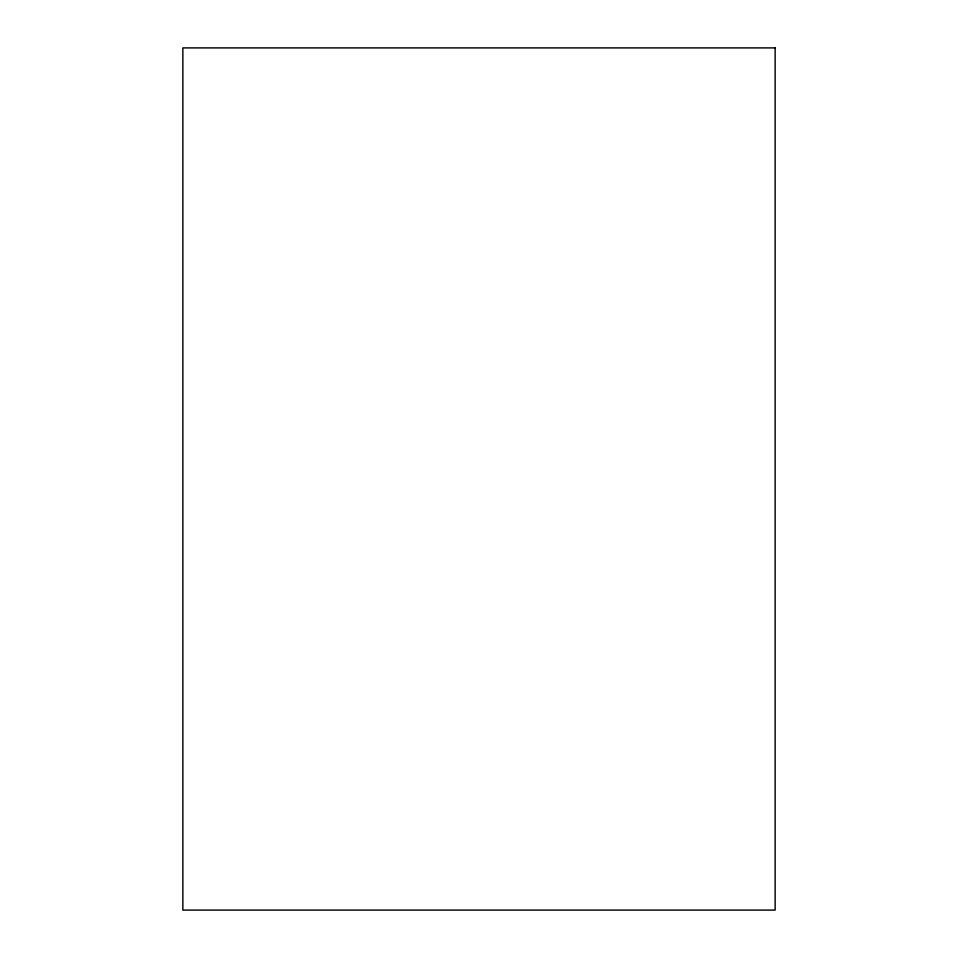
<?xml version="1.0" encoding="UTF-8"?>
<svg xmlns="http://www.w3.org/2000/svg" width="958" height="958" viewBox="0 0 958 958"><rect width="100%" height="100%" fill="white"/><g stroke="black" fill="none" stroke-linecap="round" stroke-linejoin="round"><path stroke-width="1.44" d="M775.142 47.9L182.858 47.9L182.858 910.1L775.142 910.1L775.142 47.9"/></g></svg>
